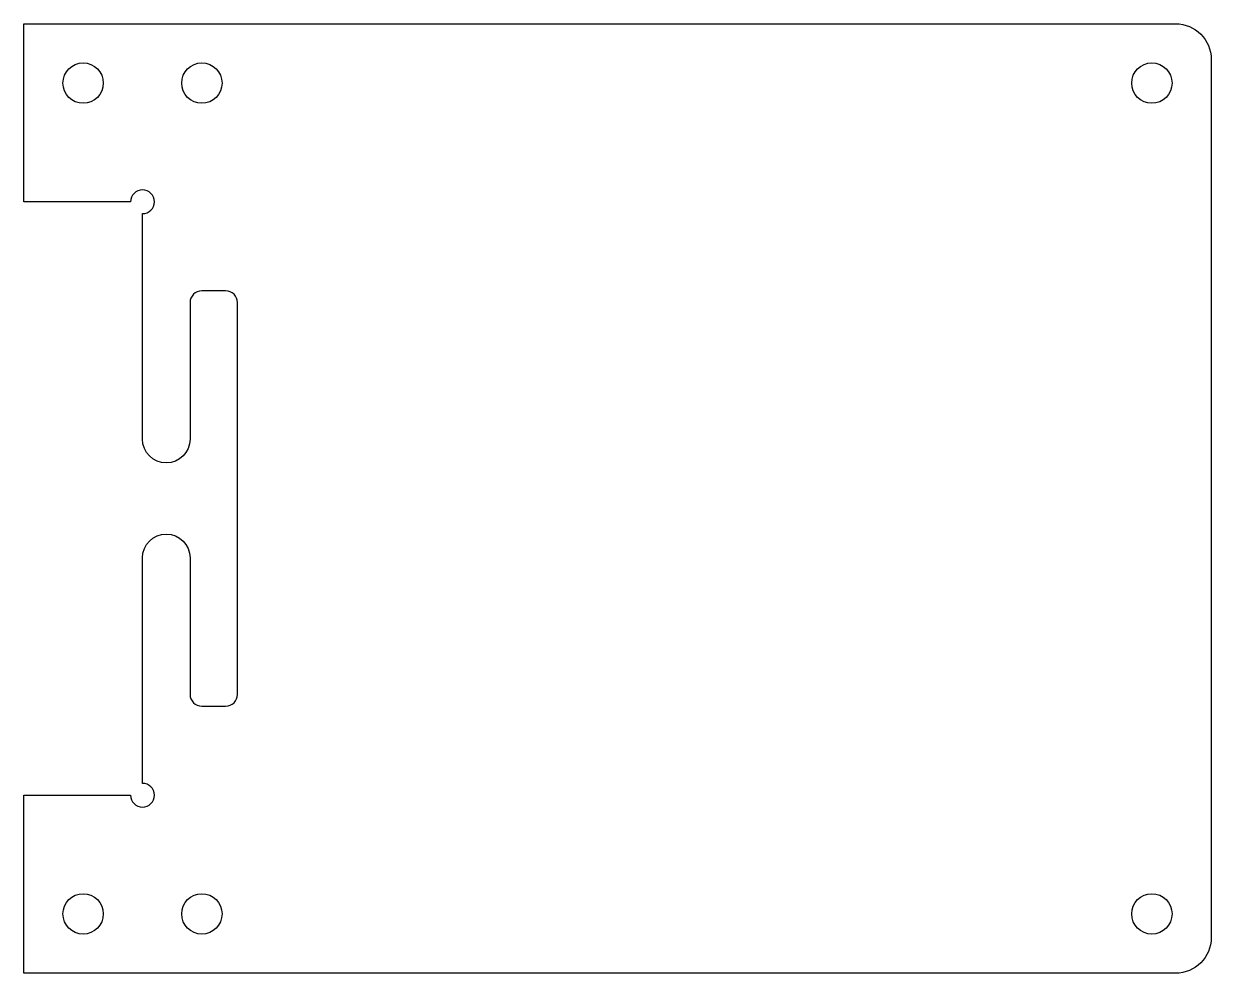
# Model space of a CAD drawing. Header units: millimetres. Extents: x -50 to 50, y -40 to 40.
import ezdxf

# ---------------------------------------------------------------- set-up
doc = ezdxf.new("R2010")
doc.units = ezdxf.units.MM
doc.layers.get('0').update_dxf_attribs({"linetype": 'CONTINUOUS'})

msp = doc.modelspace()

# ---------------------------------------------------------------- linework, layer by layer
msp.add_lwpolyline([(50, -37, -0.41421), (47, -40), (-50, -40), (-50, -25), (-41, -25, 2.41421), (-40, -24), (-40, -5, -1), (-36, -5), (-36, -16.5, 0.41421), (-35, -17.5), (-33, -17.5, 0.41421), (-32, -16.5), (-32, 16.5, 0.41421), (-33, 17.5), (-35, 17.5, 0.41421), (-36, 16.5), (-36, 5, -1), (-40, 5), (-40, 24, 2.41421), (-41, 25), (-50, 25), (-50, 40), (47, 40, -0.41421), (50, 37)], format="xyb", close=True)
for centre in [(-45, 35), (-35, 35), (45, 35), (-45, -35), (-35, -35), (45, -35)]:
    msp.add_circle(centre, 1.7)

doc.saveas('drawing.dxf')
